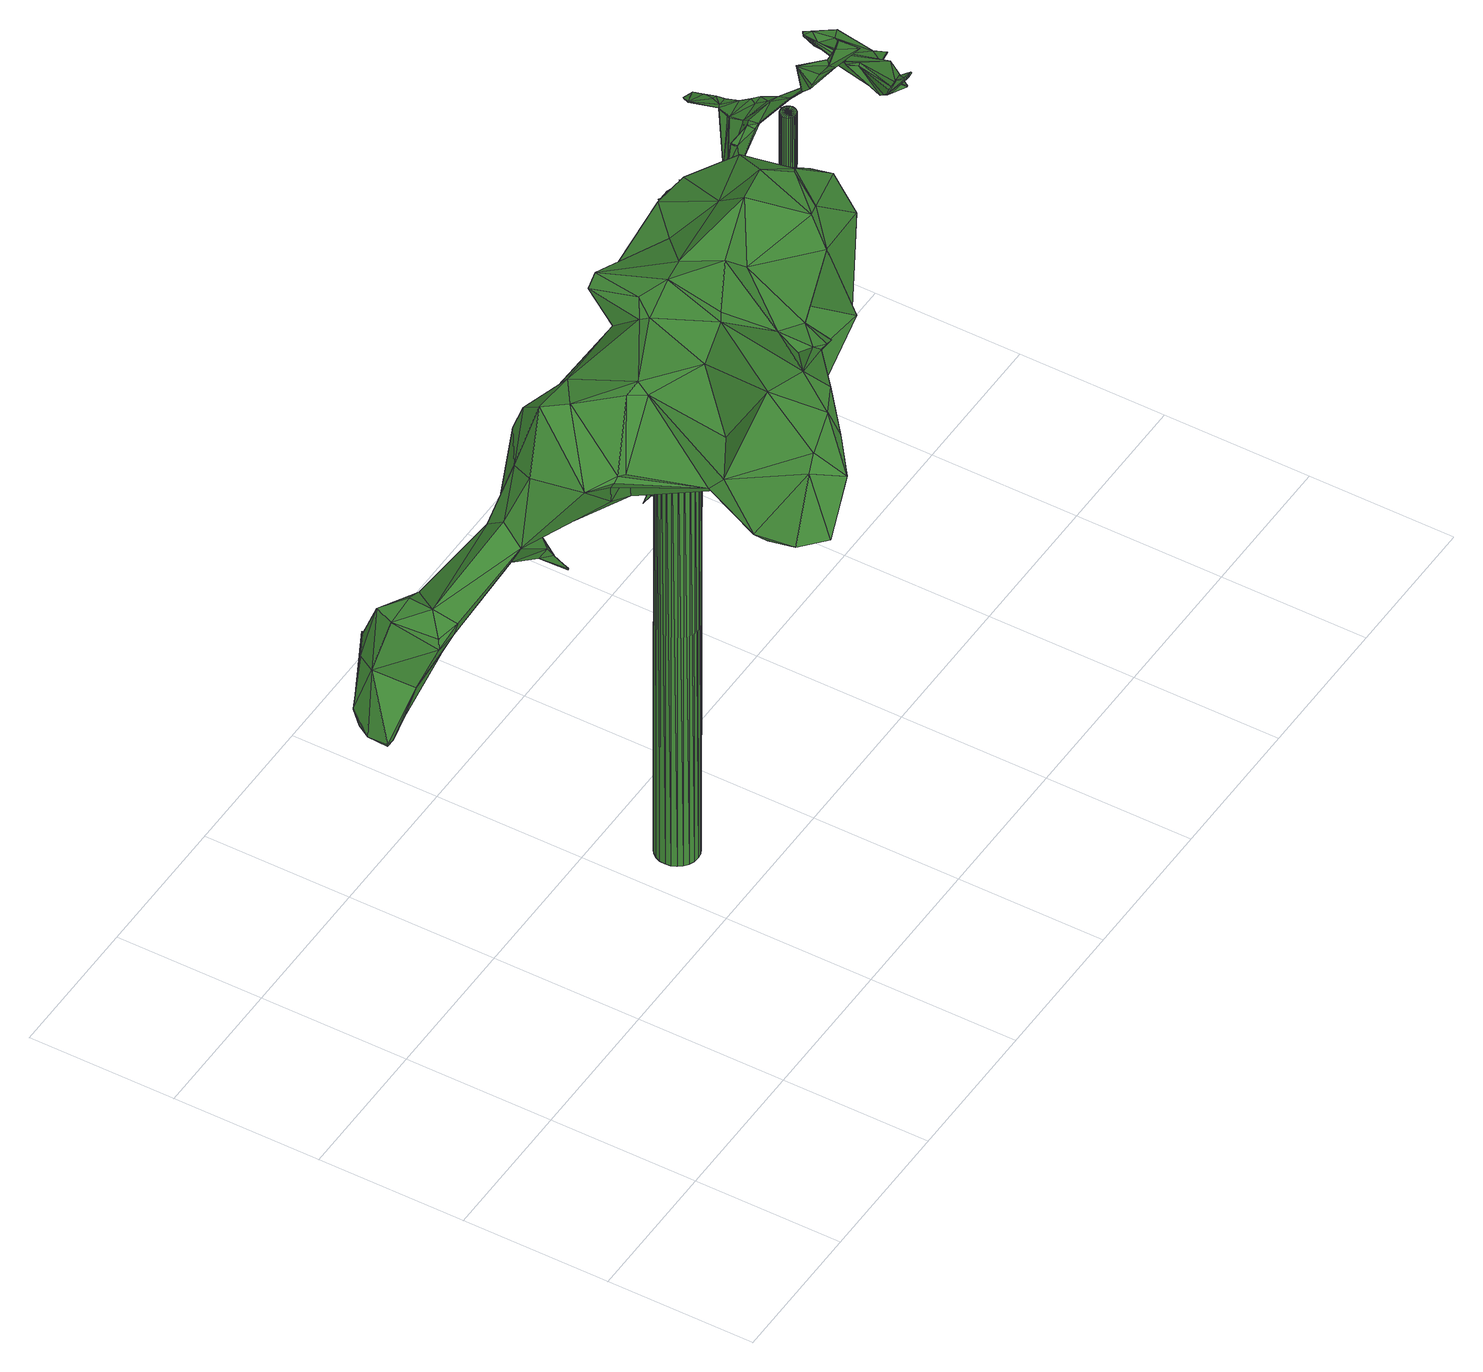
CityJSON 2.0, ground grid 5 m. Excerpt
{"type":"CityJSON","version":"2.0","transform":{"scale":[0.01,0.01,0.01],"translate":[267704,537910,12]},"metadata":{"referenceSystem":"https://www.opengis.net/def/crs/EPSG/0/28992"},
"CityObjects":{
"tree1":{"type":"SolitaryVegetationObject","attributes":{"gtid":38,"crown_width_m":13.93,"crown_median_z":31.89,"crown_r50_m":0.479,"crown_porosity":0.886,"trunk_H_m":19.04,"trunk_DBH_m":1.43,"trunk_radius_m":0.713,"trunk_base_height_m":12.85,"original_gtid":"40"},"geometry":[{"type":"Solid","lod":"3","boundaries":[[[[0,1,2]],[[3,4,5]],[[6,7,8]],[[9,8,10]],[[11,12,13]],[[14,15,16]],[[17,18,19]],[[20,21,22]],[[23,24,25]],[[12,21,13]],[[26,27,28]],[[29,30,31]],[[4,3,32]],[[33,34,35]],[[1,36,37]],[[38,1,37]],[[39,40,41]],[[17,42,43]],[[44,45,46]],[[47,34,48]],[[48,34,33]],[[49,50,51]],[[52,53,54]],[[55,56,57]],[[58,16,15]],[[58,15,59]],[[26,60,61]],[[1,62,2]],[[0,36,1]],[[8,63,64]],[[65,66,67]],[[61,68,26]],[[69,70,71]],[[72,36,0]],[[73,74,75]],[[76,64,77]],[[37,78,79]],[[80,64,44]],[[77,64,80]],[[81,57,82]],[[35,34,47]],[[56,82,57]],[[2,83,0]],[[18,84,23]],[[85,69,65]],[[65,69,86]],[[87,88,73]],[[89,62,38]],[[90,91,33]],[[92,93,94]],[[64,63,44]],[[53,52,95]],[[55,83,96]],[[50,49,97]],[[98,50,97]],[[49,51,52]],[[99,100,60]],[[0,55,72]],[[101,102,5]],[[0,83,55]],[[67,85,65]],[[84,103,24]],[[25,24,103]],[[75,50,98]],[[51,50,104]],[[32,3,105]],[[46,106,48]],[[46,9,106]],[[54,107,87]],[[108,93,95]],[[92,95,93]],[[108,95,52]],[[99,109,92]],[[57,110,78]],[[81,79,110]],[[86,66,65]],[[68,111,27]],[[68,27,26]],[[112,113,114]],[[112,79,113]],[[21,115,116]],[[22,21,116]],[[72,55,57]],[[57,78,72]],[[113,79,81]],[[90,35,117]],[[79,78,110]],[[118,27,111]],[[119,11,59]],[[16,120,14]],[[121,73,109]],[[122,123,124]],[[117,125,90]],[[91,90,125]],[[126,116,42]],[[22,116,126]],[[37,36,78]],[[72,78,36]],[[127,96,83]],[[56,55,96]],[[28,128,129]],[[52,51,130]],[[32,131,4]],[[95,132,53]],[[61,133,68]],[[48,33,80]],[[81,110,57]],[[48,80,46]],[[33,35,90]],[[47,134,35]],[[134,117,35]],[[44,46,80]],[[135,100,136]],[[137,100,135]],[[8,7,10]],[[138,131,139]],[[91,76,77]],[[80,33,91]],[[80,91,77]],[[135,140,40]],[[141,10,7]],[[95,92,132]],[[58,127,16]],[[61,100,118]],[[61,118,133]],[[31,135,136]],[[124,142,69]],[[108,121,94]],[[130,143,144]],[[104,143,51]],[[99,60,109]],[[145,105,134]],[[100,61,60]],[[69,71,86]],[[142,146,70]],[[137,118,100]],[[127,58,96]],[[56,96,58]],[[82,56,58]],[[54,49,52]],[[119,147,148]],[[37,101,38]],[[149,144,104]],[[54,53,107]],[[99,129,136]],[[51,143,130]],[[144,143,104]],[[40,39,137]],[[23,125,19]],[[150,19,125]],[[73,75,87]],[[32,105,145]],[[70,151,152]],[[153,154,155]],[[98,97,75]],[[75,97,87]],[[87,97,54]],[[54,97,49]],[[73,149,74]],[[104,74,149]],[[75,74,50]],[[50,74,104]],[[14,119,59]],[[14,59,15]],[[31,136,29]],[[139,131,47]],[[47,131,145]],[[103,84,43]],[[114,156,112]],[[138,4,131]],[[93,108,94]],[[99,136,100]],[[66,62,67]],[[76,23,6]],[[23,76,125]],[[106,47,48]],[[20,114,21]],[[31,140,135]],[[70,157,151]],[[94,121,28]],[[126,42,19]],[[158,159,160]],[[76,6,64]],[[119,14,161]],[[136,128,29]],[[103,128,28]],[[46,45,9]],[[63,45,44]],[[63,9,45]],[[69,142,70]],[[29,128,103]],[[103,28,162]],[[163,157,164]],[[84,24,23]],[[124,164,142]],[[121,109,26]],[[28,121,26]],[[73,121,165]],[[73,165,149]],[[91,125,76]],[[10,139,106]],[[5,123,122]],[[113,13,114]],[[21,114,13]],[[103,162,25]],[[39,7,6]],[[89,69,85]],[[157,166,161]],[[30,167,31]],[[119,148,12]],[[92,94,28]],[[132,92,109]],[[151,120,155]],[[151,155,152]],[[158,160,68]],[[161,147,119]],[[119,12,11]],[[69,89,124]],[[130,144,165]],[[149,165,144]],[[168,115,148]],[[53,132,109]],[[64,6,8]],[[107,53,109]],[[141,7,39]],[[89,122,124]],[[103,43,29]],[[3,102,37]],[[136,129,128]],[[83,2,153]],[[137,39,169]],[[111,68,160]],[[150,117,126]],[[21,12,115]],[[81,170,113]],[[82,170,81]],[[152,71,70]],[[154,171,152]],[[172,171,154]],[[140,167,40]],[[140,31,167]],[[82,58,170]],[[154,153,2]],[[157,163,166]],[[173,160,159]],[[23,19,18]],[[5,102,3]],[[3,156,105]],[[133,158,68]],[[137,135,40]],[[152,155,154]],[[107,88,87]],[[109,88,107]],[[169,174,137]],[[118,173,133]],[[173,118,111]],[[111,160,173]],[[92,28,129]],[[99,92,129]],[[133,159,158]],[[133,173,159]],[[39,6,169]],[[16,127,120]],[[109,73,88]],[[79,112,37]],[[3,37,112]],[[154,2,172]],[[66,172,62]],[[2,62,172]],[[148,115,12]],[[172,66,171]],[[163,141,39]],[[63,8,9]],[[169,6,174]],[[166,147,161]],[[41,147,166]],[[101,37,102]],[[124,123,164]],[[38,122,89]],[[164,10,141]],[[26,109,60]],[[171,86,71]],[[22,126,117]],[[134,47,145]],[[117,134,22]],[[30,43,42]],[[29,43,30]],[[10,106,9]],[[14,120,151]],[[1,38,62]],[[171,66,86]],[[41,148,147]],[[168,30,42]],[[28,27,175]],[[28,175,162]],[[168,116,115]],[[150,125,117]],[[67,62,85]],[[89,85,62]],[[52,130,165]],[[32,145,131]],[[106,139,47]],[[52,165,108]],[[17,43,84]],[[17,84,18]],[[164,141,163]],[[161,151,157]],[[14,151,161]],[[17,19,42]],[[150,126,19]],[[176,105,156]],[[134,105,176]],[[42,116,168]],[[163,41,166]],[[39,41,163]],[[168,41,30]],[[148,41,168]],[[30,41,167]],[[167,41,40]],[[11,170,59]],[[121,108,165]],[[171,71,152]],[[122,38,101]],[[122,101,5]],[[59,170,58]],[[4,138,5]],[[123,138,164]],[[123,5,138]],[[13,113,170]],[[11,13,170]],[[157,146,164]],[[142,164,146]],[[112,156,3]],[[70,146,157]],[[20,156,114]],[[162,175,174]],[[174,175,137]],[[118,137,175]],[[22,156,20]],[[22,134,156]],[[134,176,156]],[[120,127,155]],[[83,155,127]],[[153,155,83]],[[10,138,139]],[[164,138,10]],[[27,118,175]],[[174,177,162]],[[6,177,174]],[[6,23,177]],[[25,162,177]],[[25,177,23]],[[178,179,180]],[[178,180,181]],[[181,180,182]],[[181,182,183]],[[180,179,184]],[[180,184,182]],[[182,184,185]],[[182,185,183]],[[184,179,186]],[[184,186,185]],[[185,186,187]],[[185,187,183]],[[186,179,188]],[[186,188,187]],[[187,188,189]],[[187,189,183]],[[188,179,190]],[[188,190,189]],[[189,190,191]],[[189,191,183]],[[190,179,192]],[[190,192,191]],[[191,192,193]],[[191,193,183]],[[192,179,194]],[[192,194,193]],[[193,194,195]],[[193,195,183]],[[194,179,196]],[[194,196,195]],[[195,196,197]],[[195,197,183]],[[196,179,198]],[[196,198,197]],[[197,198,199]],[[197,199,183]],[[198,179,200]],[[198,200,199]],[[199,200,201]],[[199,201,183]],[[200,179,202]],[[200,202,201]],[[201,202,203]],[[201,203,183]],[[202,179,204]],[[202,204,203]],[[203,204,205]],[[203,205,183]],[[204,179,206]],[[204,206,205]],[[205,206,207]],[[205,207,183]],[[206,179,208]],[[206,208,207]],[[207,208,209]],[[207,209,183]],[[208,179,210]],[[208,210,209]],[[209,210,211]],[[209,211,183]],[[210,179,212]],[[210,212,211]],[[211,212,213]],[[211,213,183]],[[212,179,214]],[[212,214,213]],[[213,214,215]],[[213,215,183]],[[214,179,216]],[[214,216,215]],[[215,216,217]],[[215,217,183]],[[216,179,218]],[[216,218,217]],[[217,218,219]],[[217,219,183]],[[218,179,220]],[[218,220,219]],[[219,220,221]],[[219,221,183]],[[220,179,222]],[[220,222,221]],[[221,222,223]],[[221,223,183]],[[222,179,224]],[[222,224,223]],[[223,224,225]],[[223,225,183]],[[224,179,226]],[[224,226,225]],[[225,226,227]],[[225,227,183]],[[226,179,178]],[[226,178,227]],[[227,178,181]],[[227,181,183]]]]}]},
"tree2":{"type":"SolitaryVegetationObject","attributes":{"gtid":535,"crown_width_m":2.99,"crown_median_z":16.66,"crown_r50_m":0.173,"crown_porosity":0.957,"trunk_H_m":3.64,"trunk_DBH_m":0.0825,"trunk_radius_m":0.0412,"trunk_base_height_m":13.02,"original_gtid":"605"},"geometry":[{"type":"Solid","lod":"3","boundaries":[[[[228,229,230]],[[231,232,233]],[[234,235,236]],[[237,238,239]],[[239,238,240]],[[241,242,243]],[[244,245,246]],[[247,248,249]],[[250,251,252]],[[253,254,255]],[[256,257,258]],[[240,238,259]],[[260,261,262]],[[263,264,265]],[[239,266,237]],[[238,237,267]],[[268,269,270]],[[271,245,244]],[[272,273,233]],[[230,265,228]],[[274,275,276]],[[277,274,276]],[[242,278,268]],[[279,280,281]],[[282,283,284]],[[285,286,287]],[[288,289,290]],[[291,292,293]],[[294,295,296]],[[297,298,299]],[[300,301,302]],[[234,303,235]],[[304,273,272]],[[246,305,306]],[[307,271,244]],[[307,245,271]],[[308,237,266]],[[235,309,236]],[[302,253,273]],[[242,273,253]],[[310,311,312]],[[260,242,261]],[[262,261,307]],[[246,307,241]],[[245,307,246]],[[313,314,287]],[[296,315,316]],[[317,309,318]],[[256,319,300]],[[283,295,320]],[[229,247,321]],[[291,293,322]],[[323,321,247]],[[311,324,275]],[[313,275,324]],[[299,325,326]],[[327,320,328]],[[327,328,329]],[[240,259,330]],[[331,240,330]],[[307,244,332]],[[246,332,244]],[[333,282,334]],[[333,334,292]],[[321,230,229]],[[303,309,235]],[[318,309,303]],[[306,332,246]],[[335,332,306]],[[275,336,337]],[[338,339,330]],[[340,305,303]],[[312,311,341]],[[247,342,323]],[[343,344,322]],[[293,334,322]],[[335,345,332]],[[333,292,291]],[[316,333,346]],[[312,347,348]],[[333,344,346]],[[291,344,333]],[[319,256,258]],[[338,239,240]],[[233,349,272]],[[273,260,350]],[[231,273,350]],[[351,297,352]],[[299,352,297]],[[346,347,316]],[[307,261,241]],[[317,353,309]],[[242,253,255]],[[242,255,278]],[[347,277,348]],[[354,277,347]],[[284,355,282]],[[356,355,284]],[[233,232,349]],[[278,255,357]],[[236,309,353]],[[302,358,350]],[[294,359,274]],[[308,267,237]],[[259,267,308]],[[355,322,334]],[[262,345,360]],[[260,278,357]],[[314,285,287]],[[312,348,310]],[[230,361,265]],[[259,308,338]],[[362,354,363]],[[274,354,362]],[[274,364,365]],[[275,274,365]],[[364,275,365]],[[273,242,260]],[[326,366,299]],[[317,340,353]],[[367,232,231]],[[318,303,269]],[[303,368,269]],[[303,305,368]],[[369,320,294]],[[370,323,342]],[[371,257,372]],[[344,291,322]],[[259,238,267]],[[362,363,281]],[[260,262,360]],[[343,279,363]],[[326,325,362]],[[274,325,369]],[[330,339,331]],[[300,372,256]],[[316,315,333]],[[373,297,359]],[[374,329,351]],[[351,352,374]],[[273,304,302]],[[300,302,304]],[[334,293,292]],[[265,248,228]],[[334,282,355]],[[258,375,319]],[[347,343,363]],[[274,362,325]],[[356,290,355]],[[282,333,315]],[[246,270,305]],[[283,320,284]],[[320,327,284]],[[374,327,329]],[[284,367,356]],[[300,319,301]],[[249,264,337]],[[301,358,302]],[[305,270,368]],[[269,368,270]],[[336,275,264]],[[249,265,264]],[[253,302,254]],[[313,324,285]],[[241,270,246]],[[234,353,303]],[[340,303,353]],[[338,240,339]],[[264,376,337]],[[294,274,369]],[[377,378,340]],[[268,243,242]],[[337,276,275]],[[236,353,234]],[[321,361,230]],[[231,233,273]],[[367,349,232]],[[296,316,347]],[[296,347,312]],[[346,344,343]],[[363,279,281]],[[336,249,337]],[[241,261,242]],[[263,265,361]],[[379,380,252]],[[349,288,272]],[[343,289,279]],[[320,381,294]],[[295,294,381]],[[295,381,320]],[[323,370,321]],[[283,282,315]],[[378,382,340]],[[340,382,305]],[[306,305,335]],[[360,305,382]],[[360,345,305]],[[335,305,345]],[[367,284,327]],[[265,249,248]],[[360,382,378]],[[383,325,298]],[[278,260,360]],[[240,331,339]],[[257,371,258]],[[376,286,384]],[[277,384,348]],[[346,343,347]],[[347,363,252]],[[363,250,252]],[[374,349,327]],[[259,338,330]],[[276,337,376]],[[277,354,274]],[[369,328,320]],[[359,328,369]],[[251,379,252]],[[364,274,383]],[[383,274,359]],[[310,324,311]],[[249,336,247]],[[247,336,342]],[[342,336,370]],[[286,324,310]],[[285,324,286]],[[349,366,326]],[[247,229,248]],[[299,366,352]],[[374,352,366]],[[257,256,372]],[[349,374,366]],[[278,360,377]],[[378,377,360]],[[294,296,341]],[[364,373,359]],[[364,359,294]],[[341,364,294]],[[312,341,296]],[[268,317,318]],[[269,268,318]],[[338,266,239]],[[329,328,351]],[[351,328,297]],[[359,297,328]],[[266,338,308]],[[275,376,264]],[[322,355,343]],[[289,355,290]],[[241,243,270]],[[268,270,243]],[[262,332,345]],[[307,332,262]],[[379,251,380]],[[250,380,251]],[[341,311,275]],[[341,275,364]],[[356,272,358]],[[350,358,272]],[[288,290,272]],[[357,350,260]],[[355,289,343]],[[277,276,384]],[[272,290,304]],[[376,384,276]],[[258,371,375]],[[371,358,375]],[[383,297,373]],[[364,383,373]],[[367,327,349]],[[285,314,313]],[[275,287,286]],[[252,354,347]],[[380,354,252]],[[250,354,380]],[[363,354,250]],[[383,298,297]],[[283,315,295]],[[296,295,315]],[[383,359,325]],[[369,325,359]],[[304,372,300]],[[228,248,229]],[[290,356,358]],[[358,371,304]],[[290,358,304]],[[301,319,375]],[[301,375,358]],[[340,268,385]],[[317,268,340]],[[385,268,278]],[[278,377,385]],[[357,255,254]],[[385,377,340]],[[281,288,362]],[[362,288,326]],[[349,326,288]],[[302,357,254]],[[350,357,302]],[[336,264,263]],[[370,336,263]],[[370,263,321]],[[275,313,287]],[[272,356,367]],[[263,361,321]],[[286,376,275]],[[310,348,384]],[[310,384,286]],[[272,231,350]],[[272,367,231]],[[288,281,280]],[[289,280,279]],[[288,280,289]],[[325,299,298]],[[371,372,304]],[[386,387,388]],[[386,388,389]],[[389,388,390]],[[389,390,391]],[[388,387,392]],[[388,392,390]],[[390,392,393]],[[390,393,391]],[[392,387,394]],[[392,394,393]],[[393,394,395]],[[393,395,391]],[[394,387,396]],[[394,396,395]],[[395,396,397]],[[395,397,391]],[[396,387,398]],[[396,398,397]],[[397,398,399]],[[397,399,391]],[[398,387,400]],[[398,400,399]],[[399,400,401]],[[399,401,391]],[[400,387,402]],[[400,402,401]],[[401,402,403]],[[401,403,391]],[[402,387,404]],[[402,404,403]],[[403,404,405]],[[403,405,391]],[[404,387,406]],[[404,406,405]],[[405,406,407]],[[405,407,391]],[[406,387,408]],[[406,408,407]],[[407,408,409]],[[407,409,391]],[[408,387,410]],[[408,410,409]],[[409,410,411]],[[409,411,391]],[[410,387,412]],[[410,412,411]],[[411,412,413]],[[411,413,391]],[[412,387,414]],[[412,414,413]],[[413,414,415]],[[413,415,391]],[[414,387,416]],[[414,416,415]],[[415,416,417]],[[415,417,391]],[[416,387,418]],[[416,418,417]],[[417,418,419]],[[417,419,391]],[[418,387,420]],[[418,420,419]],[[419,420,421]],[[419,421,391]],[[420,387,422]],[[420,422,421]],[[421,422,423]],[[421,423,391]],[[422,387,424]],[[422,424,423]],[[423,424,425]],[[423,425,391]],[[424,387,426]],[[424,426,425]],[[425,426,427]],[[425,427,391]],[[426,387,428]],[[426,428,427]],[[427,428,429]],[[427,429,391]],[[428,387,430]],[[428,430,429]],[[429,430,431]],[[429,431,391]],[[430,387,432]],[[430,432,431]],[[431,432,433]],[[431,433,391]],[[432,387,434]],[[432,434,433]],[[433,434,435]],[[433,435,391]],[[434,387,386]],[[434,386,435]],[[435,386,389]],[[435,389,391]]]]}]},
"tree3":{"type":"SolitaryVegetationObject","attributes":{"gtid":171,"crown_width_m":7.02,"crown_median_z":26.07,"crown_r50_m":0.294,"crown_porosity":0.939,"trunk_H_m":13.24,"trunk_DBH_m":0.52,"trunk_radius_m":0.26,"trunk_base_height_m":12.83,"original_gtid":"187"},"geometry":[{"type":"Solid","lod":"3","boundaries":[[[[436,437,438]],[[439,440,441]],[[442,443,444]],[[445,446,447]],[[448,449,450]],[[451,450,449]],[[452,453,454]],[[455,456,457]],[[458,459,460]],[[457,461,462]],[[463,464,465]],[[466,467,468]],[[469,441,470]],[[471,472,473]],[[474,475,476]],[[477,478,470]],[[479,454,480]],[[481,461,482]],[[483,484,485]],[[437,442,444]],[[486,487,488]],[[489,490,491]],[[492,445,465]],[[451,493,485]],[[478,469,470]],[[474,494,495]],[[490,496,497]],[[489,496,490]],[[498,499,500]],[[500,501,498]],[[489,464,463]],[[502,465,464]],[[484,503,440]],[[503,504,505]],[[502,464,489]],[[502,506,465]],[[507,508,509]],[[488,487,510]],[[511,512,513]],[[514,515,516]],[[517,518,499]],[[437,436,519]],[[520,521,522]],[[523,451,524]],[[525,526,469]],[[458,495,494]],[[527,528,483]],[[484,483,528]],[[515,478,516]],[[455,482,461]],[[455,461,456]],[[514,478,515]],[[525,478,514]],[[497,496,529]],[[446,445,492]],[[492,530,446]],[[531,532,439]],[[440,439,532]],[[485,493,533]],[[527,508,534]],[[521,535,507]],[[536,497,537]],[[538,539,540]],[[504,541,542]],[[543,544,458]],[[501,545,546]],[[501,546,547]],[[523,524,470]],[[548,537,497]],[[549,495,537]],[[550,547,546]],[[551,547,550]],[[525,469,478]],[[458,460,543]],[[508,552,509]],[[472,509,552]],[[507,509,521]],[[533,553,473]],[[533,473,552]],[[494,459,458]],[[470,524,477]],[[484,541,503]],[[519,554,443]],[[519,443,442]],[[531,469,526]],[[555,484,528]],[[497,529,548]],[[517,448,556]],[[504,503,541]],[[483,485,533]],[[557,558,559]],[[559,558,560]],[[560,561,562]],[[561,560,558]],[[539,538,563]],[[465,530,492]],[[564,565,566]],[[482,567,452]],[[522,471,568]],[[530,465,506]],[[534,569,557]],[[570,571,572]],[[573,451,574]],[[474,476,468]],[[469,575,441]],[[439,441,575]],[[543,576,577]],[[560,578,559]],[[561,579,452]],[[527,483,508]],[[486,537,495]],[[534,557,527]],[[452,454,561]],[[509,472,580]],[[509,580,521]],[[531,526,525]],[[547,498,501]],[[577,581,539]],[[576,581,577]],[[538,582,447]],[[482,455,567]],[[577,583,544]],[[479,566,565]],[[559,527,557]],[[455,453,567]],[[504,518,584]],[[476,540,539]],[[528,559,585]],[[558,586,587]],[[557,586,558]],[[495,549,474]],[[489,506,502]],[[491,510,530]],[[531,588,477]],[[442,437,519]],[[589,590,443]],[[562,454,479]],[[591,592,571]],[[593,549,529]],[[588,478,477]],[[455,457,462]],[[455,462,594]],[[595,596,597]],[[480,597,596]],[[510,487,598]],[[599,550,546]],[[479,565,562]],[[513,562,565]],[[599,546,498]],[[499,545,517]],[[517,545,501]],[[546,545,499]],[[447,446,538]],[[474,468,459]],[[531,525,588]],[[508,507,600]],[[508,600,534]],[[521,471,522]],[[436,590,589]],[[438,590,436]],[[499,504,601]],[[602,571,570]],[[511,585,578]],[[603,475,474]],[[561,454,562]],[[460,604,543]],[[561,605,579]],[[514,588,525]],[[517,501,448]],[[466,468,476]],[[491,506,489]],[[471,521,580]],[[503,505,440]],[[606,444,607]],[[553,493,535]],[[500,448,501]],[[480,453,597]],[[447,608,609]],[[447,582,603]],[[452,567,453]],[[603,474,610]],[[562,512,560]],[[507,493,451]],[[510,598,530]],[[498,551,599]],[[550,599,551]],[[542,611,601]],[[612,564,587]],[[592,591,613]],[[504,584,505]],[[495,583,487]],[[614,591,542]],[[591,614,615]],[[614,542,513]],[[602,611,571]],[[471,473,568]],[[553,568,473]],[[483,533,552]],[[508,483,552]],[[541,511,542]],[[513,542,511]],[[527,559,528]],[[519,604,554]],[[460,554,604]],[[559,578,585]],[[555,585,511]],[[616,602,615]],[[592,572,571]],[[614,513,612]],[[495,487,486]],[[522,617,520]],[[577,539,563]],[[454,453,480]],[[555,528,585]],[[618,617,568]],[[568,617,522]],[[478,619,516]],[[591,611,542]],[[524,532,477]],[[450,523,584]],[[535,568,553]],[[618,535,620]],[[588,619,478]],[[514,619,588]],[[498,546,499]],[[451,523,450]],[[476,539,581]],[[618,568,535]],[[538,598,487]],[[520,620,521]],[[551,498,547]],[[557,569,586]],[[441,621,470]],[[470,621,523]],[[505,621,441]],[[591,570,613]],[[523,621,584]],[[584,621,505]],[[617,620,520]],[[618,620,617]],[[535,521,620]],[[595,597,453]],[[595,453,594]],[[594,453,455]],[[542,601,504]],[[507,535,493]],[[606,607,438]],[[590,438,607]],[[615,612,616]],[[477,532,531]],[[499,611,500]],[[500,611,602]],[[601,611,499]],[[497,536,490]],[[548,529,549]],[[593,496,463]],[[485,440,532]],[[451,485,532]],[[610,474,549]],[[610,549,593]],[[552,473,472]],[[549,537,548]],[[490,536,491]],[[591,615,570]],[[570,615,602]],[[614,612,615]],[[536,537,488]],[[486,488,537]],[[593,463,622]],[[593,622,610]],[[564,561,558]],[[480,596,566]],[[587,564,558]],[[612,587,616]],[[495,458,583]],[[458,544,583]],[[480,566,479]],[[573,600,507]],[[481,579,596]],[[457,456,461]],[[541,484,555]],[[555,511,541]],[[591,571,611]],[[504,499,518]],[[500,602,574]],[[500,574,448]],[[602,573,574]],[[446,530,598]],[[446,598,538]],[[437,444,606]],[[553,533,493]],[[602,623,573]],[[438,437,606]],[[466,576,467]],[[603,538,540]],[[468,467,554]],[[543,467,576]],[[604,467,543]],[[540,476,475]],[[540,475,603]],[[516,619,514]],[[590,607,443]],[[452,579,481]],[[452,481,482]],[[600,569,534]],[[467,624,554]],[[467,604,624]],[[624,604,519]],[[554,624,443]],[[624,519,589]],[[436,589,519]],[[443,624,589]],[[564,605,561]],[[443,607,444]],[[579,566,596]],[[579,605,566]],[[564,566,605]],[[572,613,570]],[[613,572,592]],[[573,625,451]],[[573,507,625]],[[507,451,625]],[[577,544,543]],[[474,459,494]],[[484,440,485]],[[513,565,612]],[[612,565,564]],[[524,451,532]],[[487,583,538]],[[574,451,449]],[[574,449,448]],[[554,460,459]],[[554,459,468]],[[481,626,461]],[[596,626,481]],[[595,626,596]],[[594,626,595]],[[462,626,594]],[[462,461,626]],[[573,623,600]],[[616,623,602]],[[600,623,569]],[[587,623,616]],[[441,627,505]],[[440,505,627]],[[440,627,441]],[[439,575,531]],[[583,563,538]],[[583,577,563]],[[465,445,609]],[[603,582,538]],[[536,488,510]],[[536,510,491]],[[445,447,609]],[[622,609,608]],[[610,622,608]],[[622,463,609]],[[450,556,448]],[[584,556,450]],[[518,556,584]],[[518,517,556]],[[603,608,447]],[[610,608,603]],[[513,512,562]],[[465,609,463]],[[466,581,576]],[[476,581,466]],[[471,580,472]],[[489,463,496]],[[593,529,496]],[[530,506,491]],[[578,512,511]],[[531,575,469]],[[560,512,578]],[[623,587,586]],[[623,586,569]],[[628,629,630]],[[628,630,631]],[[631,630,632]],[[631,632,633]],[[630,629,634]],[[630,634,632]],[[632,634,635]],[[632,635,633]],[[634,629,636]],[[634,636,635]],[[635,636,637]],[[635,637,633]],[[636,629,638]],[[636,638,637]],[[637,638,639]],[[637,639,633]],[[638,629,640]],[[638,640,639]],[[639,640,641]],[[639,641,633]],[[640,629,642]],[[640,642,641]],[[641,642,643]],[[641,643,633]],[[642,629,644]],[[642,644,643]],[[643,644,645]],[[643,645,633]],[[644,629,646]],[[644,646,645]],[[645,646,647]],[[645,647,633]],[[646,629,648]],[[646,648,647]],[[647,648,649]],[[647,649,633]],[[648,629,650]],[[648,650,649]],[[649,650,651]],[[649,651,633]],[[650,629,652]],[[650,652,651]],[[651,652,653]],[[651,653,633]],[[652,629,654]],[[652,654,653]],[[653,654,655]],[[653,655,633]],[[654,629,656]],[[654,656,655]],[[655,656,657]],[[655,657,633]],[[656,629,658]],[[656,658,657]],[[657,658,659]],[[657,659,633]],[[658,629,660]],[[658,660,659]],[[659,660,661]],[[659,661,633]],[[660,629,662]],[[660,662,661]],[[661,662,663]],[[661,663,633]],[[662,629,664]],[[662,664,663]],[[663,664,665]],[[663,665,633]],[[664,629,666]],[[664,666,665]],[[665,666,667]],[[665,667,633]],[[666,629,668]],[[666,668,667]],[[667,668,669]],[[667,669,633]],[[668,629,670]],[[668,670,669]],[[669,670,671]],[[669,671,633]],[[670,629,672]],[[670,672,671]],[[671,672,673]],[[671,673,633]],[[672,629,674]],[[672,674,673]],[[673,674,675]],[[673,675,633]],[[674,629,676]],[[674,676,675]],[[675,676,677]],[[675,677,633]],[[676,629,628]],[[676,628,677]],[[677,628,631]],[[677,631,633]]]]}]}
},
"vertices":[
[2024,702,2060],[1841,573,1864],[1880,744,1877],[1461,506,2150],[1476,423,2108],[1484,576,1906],[899,443,1960],[1069,505,2005],[1025,425,1840],[1092,316,1820],[1120,465,1976],[1482,989,2238],[1252,1106,2230],[1363,884,2295],[1632,1134,2106],[1660,1137,2165],[1698,1128,2151],[860,759,2223],[742,690,2029],[904,712,2212],[1267,681,2268],[1275,868,2302],[1232,660,2266],[815,448,2032],[696,703,2025],[708,722,1989],[630,1019,1596],[733,956,1596],[556,940,1753],[728,981,2173],[881,976,2164],[768,1061,2098],[1432,412,2134],[1001,83,2112],[1119,176,2137],[1115,219,2213],[1983,645,2101],[1738,599,2176],[1816,543,1867],[965,787,1989],[938,1065,1985],[1175,998,2128],[914,751,2240],[782,906,2178],[1007,263,1748],[1066,266,1777],[1076,228,1795],[1217,271,2207],[1145,219,2001],[96,1241,1323],[73,1206,1292],[36,1154,1302],[131,1199,1476],[212,1230,1647],[171,1261,1469],[1983,805,2202],[1854,957,2255],[1862,786,2313],[1711,1078,2256],[1606,1104,2227],[631,1026,1597],[672,1015,1582],[1748,690,1676],[1035,381,1814],[862,273,1866],[1681,817,1522],[1712,844,1554],[1695,775,1516],[726,981,1551],[1616,762,1644],[1603,864,1825],[1643,863,1772],[2001,737,2202],[388,1113,1376],[120,1163,1298],[135,1198,1307],[792,279,1948],[803,140,1954],[1784,666,2284],[1735,650,2297],[901,78,1935],[1740,830,2387],[1807,942,2338],[1975,979,2070],[713,701,2039],[1689,775,1516],[1678,839,1565],[276,1321,1453],[323,1230,1487],[1628,550,1717],[969,178,2187],[919,164,2150],[257,1064,1688],[198,1007,1642],[264,981,1664],[181,1161,1649],[1883,993,2194],[100,1241,1320],[102,1220,1304],[587,1076,1760],[633,1068,1772],[1743,702,1898],[1553,743,2130],[630,765,2009],[76,1109,1293],[1387,434,2148],[1173,278,2007],[234,1292,1494],[186,999,1613],[354,1170,1626],[1838,770,2327],[758,949,1552],[1499,731,2235],[1594,797,2409],[1426,761,2307],[1207,927,2256],[1163,863,2238],[1035,378,2282],[729,977,1650],[1306,1101,2152],[1705,1104,2103],[305,1021,1566],[1510,581,1859],[1478,577,1903],[1520,647,1819],[826,403,2083],[1141,660,2168],[1877,1029,2159],[617,947,1988],[568,1007,1819],[15,1073,1326],[1395,412,2136],[272,1154,1678],[729,986,1552],[1196,353,2247],[753,1088,2014],[664,1029,1963],[846,908,1873],[1408,506,2057],[1248,406,2088],[801,1080,2029],[1209,687,2061],[1547,715,1804],[19,1076,1315],[58,1080,1307],[1396,412,2142],[1518,831,2018],[1209,1020,2108],[1209,1104,2200],[133,1087,1336],[1001,502,2061],[1596,934,2038],[1701,874,1852],[1831,859,2032],[1770,855,1846],[1733,906,1986],[1377,551,2161],[1364,916,2018],[803,927,1468],[806,928,1472],[803,924,1472],[1317,1003,2065],[782,765,1848],[1266,793,2046],[1378,629,1994],[162,1064,1444],[1300,920,2022],[897,1057,2032],[1154,893,2225],[862,745,1821],[1610,894,2333],[1739,833,1742],[1785,802,1769],[773,951,1530],[857,744,1818],[725,972,1651],[1352,464,2139],[783,703,2005],[1246,776,86],[1175,775,85],[1244,794,86],[1223,759,1990],[1220,778,1990],[1152,759,1989],[1236,811,86],[1213,795,1990],[1225,826,86],[1202,809,1990],[1210,837,86],[1187,821,1990],[1193,844,86],[1170,828,1990],[1174,846,86],[1151,830,1989],[1156,844,85],[1133,827,1989],[1139,836,85],[1115,820,1989],[1124,825,85],[1101,809,1989],[1113,810,84],[1090,794,1988],[1106,793,84],[1083,777,1988],[1104,774,84],[1080,758,1988],[1106,756,84],[1083,740,1988],[1114,739,84],[1090,722,1988],[1125,724,84],[1102,708,1988],[1140,713,84],[1117,697,1988],[1157,706,84],[1134,690,1988],[1176,704,84],[1152,687,1988],[1194,706,85],[1171,690,1988],[1211,714,85],[1188,697,1989],[1226,725,85],[1203,709,1989],[1237,740,85],[1214,723,1989],[1244,757,86],[1221,741,1990],
[2298,1541,552],[2333,1551,548],[2334,1552,548],[2215,1352,494],[2215,1352,493],[2215,1353,494],[2113,1264,668],[2112,1265,668],[2113,1264,667],[2352,1340,408],[2352,1340,409],[2396,1311,381],[2362,1302,397],[2202,1368,598],[2185,1326,562],[2210,1334,594],[2276,1404,618],[2276,1405,617],[2221,1376,610],[2343,1514,516],[2299,1541,552],[2300,1503,509],[2196,1536,477],[2191,1547,475],[2196,1536,476],[2148,1316,543],[2147,1315,543],[2148,1315,544],[2125,1406,466],[2126,1406,466],[2125,1406,465],[2329,1334,404],[2186,1325,562],[2203,1367,598],[2211,1334,593],[2342,1515,516],[2300,1504,509],[2299,1541,551],[2396,1311,380],[2329,1335,403],[2152,1301,620],[2145,1324,631],[2212,1329,597],[2276,1404,616],[2200,1376,459],[2178,1353,512],[2258,1475,446],[2280,1525,464],[2256,1522,485],[2250,1506,434],[2185,1324,562],[2202,1454,450],[2221,1436,464],[2221,1436,465],[2158,1431,396],[2185,1435,422],[2195,1397,409],[2314,1561,448],[2271,1557,451],[2314,1560,449],[2228,1410,451],[2185,1435,424],[2183,1379,441],[2111,1460,390],[2111,1460,389],[2111,1459,390],[2258,1475,444],[2203,1454,449],[2204,1501,419],[2309,1412,452],[2309,1413,453],[2309,1412,454],[2131,1381,505],[2131,1381,504],[2140,1348,519],[2138,1295,654],[2155,1368,497],[2250,1325,614],[2294,1334,631],[2221,1376,609],[2329,1334,402],[2138,1295,653],[2262,1548,419],[2263,1547,419],[2242,1534,412],[2314,1559,448],[2315,1560,448],[2177,1460,425],[2168,1502,388],[2152,1300,620],[2144,1324,631],[2123,1391,471],[2229,1410,450],[2344,1514,516],[2138,1449,404],[2355,1472,500],[2271,1556,451],[2279,1419,462],[2279,1418,463],[2232,1397,454],[2276,1406,458],[2271,1383,456],[2348,1262,393],[2348,1262,395],[2250,1326,613],[2148,1467,397],[2138,1448,403],[2294,1334,630],[2300,1503,508],[2256,1522,486],[2362,1302,395],[2349,1262,394],[2195,1266,611],[2250,1506,433],[2354,1472,500],[2177,1460,427],[2148,1467,398],[2250,1325,612],[2168,1502,389],[2204,1502,419],[2242,1534,414],[2232,1397,456],[2178,1352,512],[2285,1370,450],[2285,1369,451],[2138,1294,653],[2211,1494,460],[2168,1421,420],[2183,1377,441],[2148,1315,543],[2155,1367,497],[2300,1443,420],[2212,1329,595],[2333,1551,547],[2239,1450,472],[2211,1493,460],[2289,1486,443],[2290,1486,444],[2276,1406,459],[2201,1376,459],[2153,1300,620],[2279,1418,461],[2353,1472,500],[2125,1391,471],[2132,1381,504],[2301,1443,420],[2271,1383,457],[2124,1391,470],[2257,1522,486],[2200,1267,606],[2200,1267,607],[2193,1547,475],[2197,1536,477],[2221,1436,463],[2200,1268,607],[2301,1443,421],[2270,1556,451],[2195,1267,611],[2229,1425,102],[2225,1425,102],[2229,1426,102],[2231,1412,466],[2231,1413,466],[2227,1412,466],[2229,1427,102],[2230,1414,466],[2228,1428,102],[2230,1415,466],[2227,1429,102],[2229,1416,466],[2226,1429,102],[2228,1416,466],[2225,1429,102],[2227,1417,466],[2224,1429,102],[2226,1416,466],[2223,1429,102],[2225,1416,466],[2222,1428,102],[2224,1415,466],[2222,1427,102],[2223,1415,466],[2221,1426,102],[2223,1414,466],[2221,1425,102],[2222,1412,466],[2221,1424,102],[2223,1411,466],[2221,1423,102],[2223,1410,466],[2222,1422,102],[2224,1410,466],[2223,1421,102],[2224,1409,466],[2224,1421,102],[2225,1408,466],[2225,1421,102],[2227,1408,466],[2226,1421,102],[2228,1408,466],[2227,1421,102],[2228,1409,466],[2228,1422,102],[2229,1409,466],[2228,1423,102],[2230,1410,466],[2229,1424,102],[2230,1411,466],
[2940,1116,1563],[2958,1056,1643],[2948,1063,1640],[2698,1551,1124],[2691,1527,1170],[2672,1564,1111],[2987,1063,1635],[2978,1100,1614],[2988,1066,1637],[3181,1557,1397],[3154,1539,1410],[3155,1538,1413],[2549,1596,1276],[2611,1485,1278],[2583,1583,1246],[2684,1531,1262],[2824,1229,1712],[2823,1225,1711],[2801,1301,1618],[2855,1160,1795],[2773,1187,1888],[2772,1184,1886],[3131,1166,1406],[3097,1186,1445],[3025,1169,1460],[2767,1196,1847],[2769,1193,1847],[3305,1513,1324],[3303,1513,1321],[3218,1549,1371],[3033,1316,1504],[3041,1278,1511],[3054,1282,1512],[2725,1616,1064],[2697,1601,1094],[2826,1682,1370],[2812,1632,1400],[2813,1630,1397],[3200,1265,1406],[3114,1362,1413],[3063,1341,1480],[2734,1588,1102],[2742,1691,1054],[2775,1311,1608],[2767,1280,1641],[2764,1218,1797],[2863,1189,1774],[2791,1537,1442],[2682,1478,1277],[2689,1510,1261],[3214,1308,1319],[3184,1318,1314],[3212,1340,1305],[3291,1469,1290],[3296,1420,1280],[3247,1428,1294],[3187,1557,1388],[2769,1592,1414],[3134,1166,1407],[3207,1278,1337],[3309,1415,1286],[3346,1366,1267],[2389,1561,1368],[2478,1572,1317],[2479,1574,1320],[2474,1597,1305],[3276,1499,1320],[2642,1466,1281],[2610,1482,1276],[2620,1542,1201],[3227,1507,1340],[2751,1586,1423],[2790,1539,1446],[2770,1594,1418],[3219,1402,1313],[2698,1467,1471],[2759,1410,1527],[2660,1391,1530],[2784,1717,1035],[2780,1738,1025],[2780,1741,1026],[2486,1603,1291],[2556,1581,1260],[2962,1117,1546],[2810,1745,1338],[2780,1712,1362],[2836,1727,1348],[2630,1574,1199],[2663,1550,1176],[2761,1624,1055],[2758,1617,1060],[2795,1499,1465],[2782,1504,1455],[3347,1366,1271],[3175,1513,1364],[2753,1589,1092],[2693,1531,1171],[2805,1595,1409],[2794,1501,1469],[2781,1710,1359],[3231,1362,1301],[3260,1333,1314],[3117,1389,1402],[3074,1374,1442],[3076,1375,1444],[2638,1441,1328],[2571,1403,1424],[3032,1199,1436],[3101,1210,1398],[2473,1595,1303],[2387,1559,1364],[2378,1563,1370],[3347,1364,1269],[3261,1333,1317],[2354,1553,1391],[2355,1556,1391],[2804,1597,1412],[2806,1637,1389],[3020,1139,1502],[2727,1492,1451],[2547,1596,1274],[2802,1473,1486],[2783,1401,1538],[2802,1470,1483],[2782,1399,1534],[2802,1303,1620],[2764,1346,1570],[3112,1362,1411],[2764,1348,1573],[2762,1346,1572],[2773,1312,1609],[2861,1187,1772],[2827,1680,1367],[2773,1474,1479],[2524,1407,1555],[2523,1405,1554],[2495,1379,1586],[2715,1528,1442],[2618,1460,1330],[2734,1586,1098],[3032,1315,1502],[3054,1232,1428],[2774,1428,1508],[2739,1312,1745],[2805,1639,1392],[3061,1340,1477],[3152,1416,1388],[3160,1292,1343],[2585,1577,1228],[2774,1472,1475],[2774,1430,1512],[2759,1412,1531],[2774,1684,1056],[2942,1119,1565],[2956,1097,1612],[2538,1391,1542],[2496,1377,1584],[3305,1388,1299],[2749,1203,1790],[2755,1240,1732],[2737,1309,1744],[2750,1262,1682],[3151,1416,1384],[2356,1554,1392],[2717,1528,1445],[2593,1437,1377],[2562,1441,1417],[3162,1405,1393],[3018,1178,1461],[2775,1314,1610],[2958,1059,1645],[2950,1066,1642],[3193,1512,1363],[3218,1546,1372],[3190,1402,1377],[2561,1438,1415],[2659,1392,1534],[2498,1379,1586],[2635,1390,1532],[2631,1416,1536],[2659,1427,1527],[2835,1725,1345],[2818,1711,1350],[2782,1718,1037],[2809,1742,1336],[2628,1573,1197],[3259,1491,1339],[2698,1469,1474],[2963,1120,1549],[2742,1551,1423],[2749,1205,1792],[2661,1548,1174],[2901,1425,83],[2875,1425,83],[2900,1432,83],[2883,1411,1407],[2882,1418,1407],[2857,1410,1407],[2897,1438,83],[2879,1424,1407],[2893,1444,83],[2875,1429,1407],[2888,1448,83],[2870,1433,1407],[2882,1450,83],[2863,1436,1407],[2875,1451,83],[2857,1436,1407],[2868,1450,83],[2850,1435,1407],[2862,1447,83],[2844,1433,1407],[2856,1443,83],[2838,1429,1407],[2852,1438,83],[2834,1423,1407],[2850,1431,83],[2832,1417,1406],[2849,1425,83],[2831,1410,1406],[2850,1418,82],[2832,1404,1406],[2853,1412,82],[2834,1397,1406],[2857,1406,82],[2839,1392,1406],[2862,1402,82],[2844,1388,1406],[2869,1400,83],[2850,1385,1406],[2875,1399,83],[2857,1384,1406],[2882,1400,83],[2864,1385,1407],[2888,1403,83],[2870,1388,1407],[2894,1407,83],[2875,1392,1407],[2898,1412,83],[2879,1398,1407],[2900,1419,83],[2882,1404,1407]
]}
